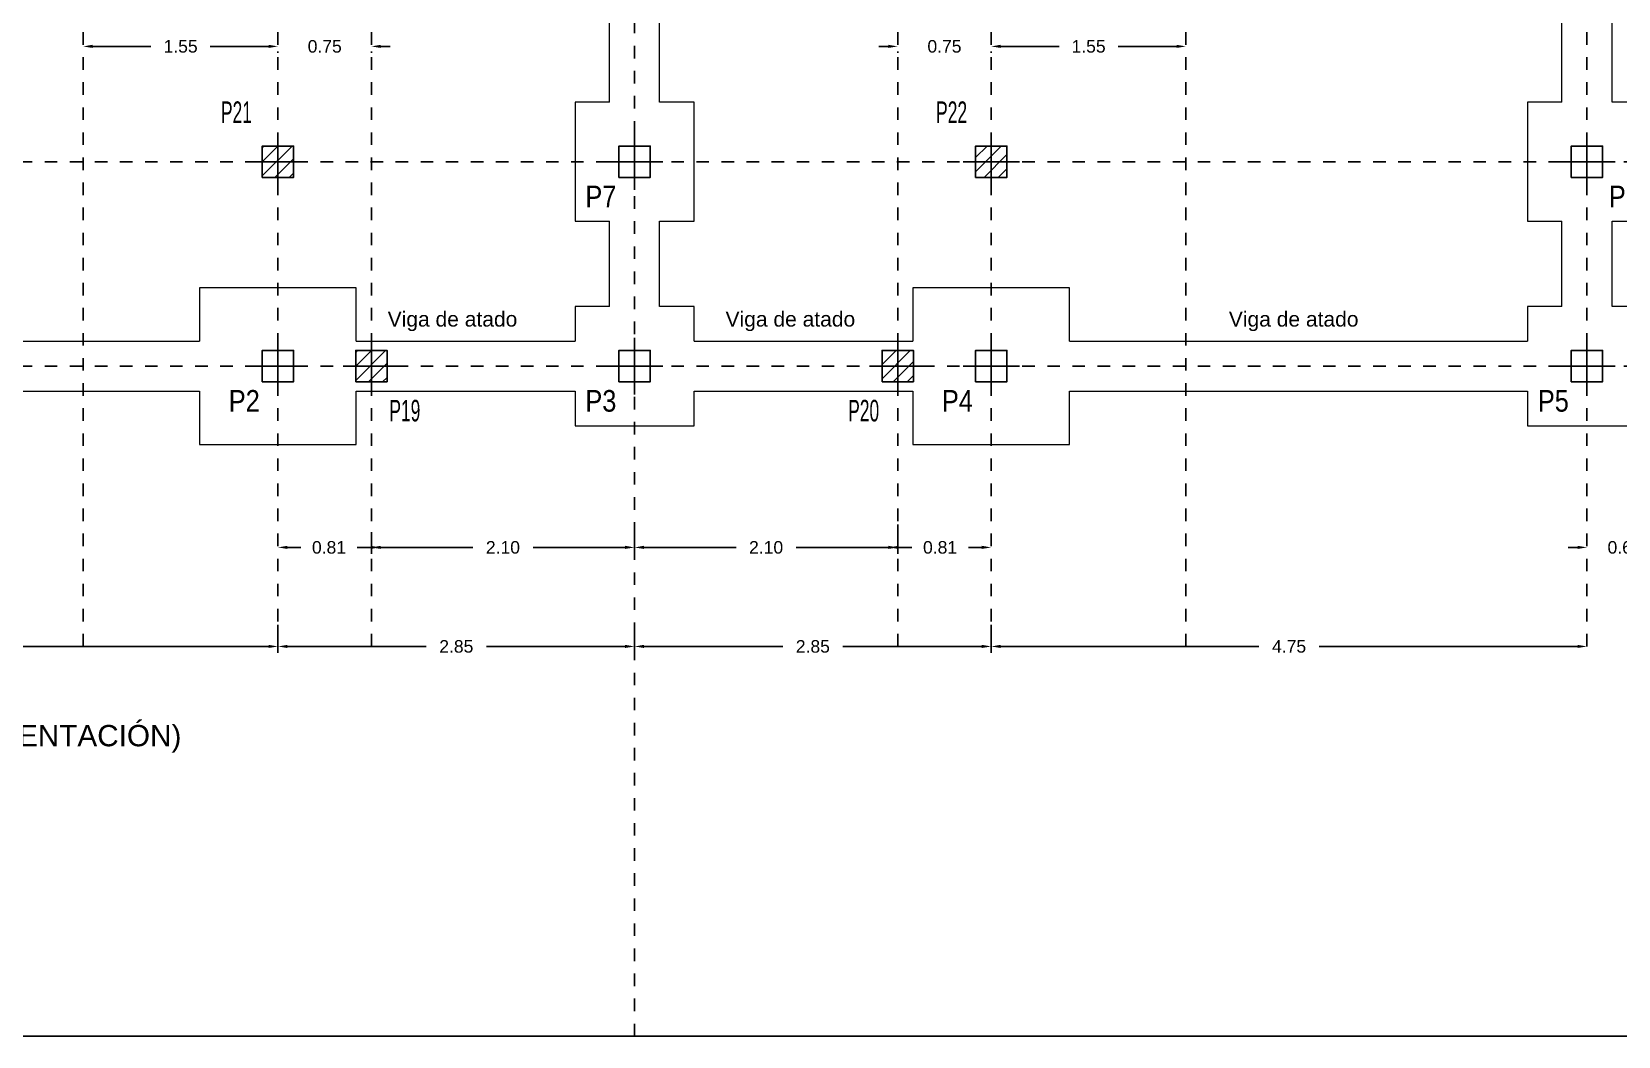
# Model space of a CAD drawing. Extents: x 2455 to 9764, y -806 to 181.
# Drawn here: x 4756.32 to 4768.98, y -409.26 to -401.25 of the extents above; entities that cross this region are included whole.
import ezdxf
from ezdxf.enums import TextEntityAlignment as Align

# ---------------------------------------------------------------- set-up
doc = ezdxf.new("R2010")
doc.units = 0
doc.header["$LTSCALE"] = 0.2
doc.header["$MEASUREMENT"] = 0
for name, pattern in [('CONTINUA', [0]), ('RAYITAS', [0.375, 0.25, -0.125]), ('TRAZO_Y_PUNTO', [1, 0.5, -0.25, 0, -0.25])]:
    doc.linetypes.add(name, pattern=pattern)
for name, color, linetype in [('01_borde', 4, 'CONTINUOUS'), ('01_cotas', 4, 'CONTINUOUS'), ('01_textos', 7, 'CONTINUOUS'), ('02_ejes', 38, 'RAYITAS'), ('PILAR_EJES', 1, 'CONTINUOUS'), ('PILAR_HORMIGON', 2, 'CONTINUOUS'), ('PILAR_HORMIGON_APEADO', 4, 'CONTINUOUS'), ('PILAR_RAYA', 4, 'CONTINUOUS')]:
    doc.layers.add(name, color=color, linetype=linetype)
doc.layers.add('01_cartela', color=6, linetype='CONTINUOUS', plot=False)
for name, color, linetype, lineweight in [('INGIN SANEAMIENTO TEXTO ENTERRADO', 255, 'CONTINUOUS', 0), ('VIG_CARAS', 5, 'CONTINUOUS', 9), ('ZAP_CONTORNO', 6, 'CONTINUOUS', 9)]:
    doc.layers.add(name, color=color, linetype=linetype, lineweight=lineweight)
doc.styles.add('Estilo1', font='swissel.ttf')
doc.styles.add('NIEVES2', font='sanss___.ttf')
doc.styles.add('ROMANS', font='romans')
doc.dimstyles.new('DECIMAL-50', dxfattribs={"dimtxt": 0.08, "dimasz": 0.15, "dimexe": 0.05, "dimexo": 0.05, "dimgap": 0.09, "dimtad": 0, "dimzin": 0, "dimdsep": 46, "dimtxsty": 'ROMANS', "dimblk": 'DOTSMALL', "dimcen": 0.09, "dimclrt": 7, "dimadec": 0, "dimazin": 0, "dimtfac": 1.38, "dimtix": 1, "dimtofl": 0, "dimtmove": 2, "dimatfit": 3, "dimldrblk": 'OBLIQUE', "dimfxl": 1, "dimtolj": 1, "dimtzin": 0, "dimarcsym": 0})

# ---------------------------------------------------------------- blocks, each defined once
blk = doc.blocks.new('Ejes del pilar')
at = {"layer": 'PILAR_EJES'}
for p, q in [((0, -0.5), (0, 0.5)), ((-0.5, 0), (0.5, 0))]:
    blk.add_line(p, q, dxfattribs=at)
blk = doc.blocks.new('1035033234-RAYADO P19')
at = {"layer": 'PILAR_RAYA'}
for p, q in [((-0.00125, -0.00114), (0.00114, 0.00125)), ((-0.00125, 0.00112), (-0.00112, 0.00125)), ((-0.00125, -0.00001), (0.00001, 0.00125)), ((-0.00023, -0.00125), (0.00125, 0.00023)), ((0.0009, -0.00125), (0.00125, -0.0009))]:
    blk.add_line(p, q, dxfattribs=at)
blk = doc.blocks.new('1035033234-RAYADO P20')
at = {"layer": 'PILAR_RAYA'}
for p, q in [((-0.00125, -0.001), (0.001, 0.00125)), ((-0.00125, 0.00013), (-0.00013, 0.00125)), ((-0.00037, -0.00125), (0.00125, 0.00037)), ((0.00076, -0.00125), (0.00125, -0.00076))]:
    blk.add_line(p, q, dxfattribs=at)
blk = doc.blocks.new('1035033234-RAYADO P21')
at = {"layer": 'PILAR_RAYA'}
for p, q in [((-0.00125, -0.00113), (0.00113, 0.00125)), ((-0.00125, 0.00113), (-0.00113, 0.00125)), ((-0.00125, 0), (0, 0.00125)), ((-0.00024, -0.00125), (0.00125, 0.00024)), ((0.0009, -0.00125), (0.00125, -0.0009))]:
    blk.add_line(p, q, dxfattribs=at)
blk = doc.blocks.new('1035033234-RAYADO P22')
at = {"layer": 'PILAR_RAYA'}
for p, q in [((-0.00125, -0.0008), (0.0008, 0.00125)), ((-0.00125, 0.00033), (-0.00033, 0.00125)), ((-0.00057, -0.00125), (0.00125, 0.00057)), ((0.00056, -0.00125), (0.00125, -0.00056))]:
    blk.add_line(p, q, dxfattribs=at)
blk = doc.blocks.new('*D501')
at = {"layer": '01_cotas', "color": 0, "lineweight": -2, "transparency": 16777216}
for p, q in [((4753.602, -406.155), (4755.664, -406.155)), ((4758.207, -406.155), (4756.146, -406.155))]:
    blk.add_line(p, q, dxfattribs=at)
at = {"layer": '01_cotas', "color": 0, "transparency": 16777216}
for points in [[(4753.602, -406.142), (4753.602, -406.167), (4753.527, -406.155)], [(4758.207, -406.142), (4758.207, -406.167), (4758.282, -406.155)]]:
    blk.add_solid(points, dxfattribs=at)
at = {"layer": '01_cotas', "color": 7, "transparency": 16777216, "insert": (4755.905, -406.155), "char_height": 0.1, "attachment_point": 5, "style": 'Estilo1'}
blk.add_mtext('\\A1;4.75', dxfattribs=at)
blk = doc.blocks.new('*D502')
at = {"layer": '01_cotas', "color": 0, "linetype": 'CONTINUA', "lineweight": -2, "transparency": 16777216}
for p, q in [((4758.282, -405.983), (4758.282, -406.205)), ((4761.127, -405.983), (4761.127, -406.205))]:
    blk.add_line(p, q, dxfattribs=at)
at = {"layer": '01_cotas', "color": 0, "lineweight": -2, "transparency": 16777216}
for p, q in [((4758.357, -406.155), (4759.465, -406.155)), ((4761.052, -406.155), (4759.945, -406.155))]:
    blk.add_line(p, q, dxfattribs=at)
at = {"layer": '01_cotas', "color": 0, "transparency": 16777216}
for points in [[(4758.357, -406.142), (4758.357, -406.167), (4758.282, -406.155)], [(4761.052, -406.142), (4761.052, -406.167), (4761.127, -406.155)]]:
    blk.add_solid(points, dxfattribs=at)
at = {"layer": '01_cotas', "color": 7, "transparency": 16777216, "insert": (4759.705, -406.155), "char_height": 0.1, "attachment_point": 5, "style": 'Estilo1'}
blk.add_mtext('\\A1;2.85', dxfattribs=at)
blk = doc.blocks.new('*D503')
at = {"layer": '01_cotas', "color": 0, "lineweight": -2, "transparency": 16777216}
for p, q in [((4758.357, -405.365), (4758.464, -405.365)), ((4759.021, -405.365), (4758.915, -405.365))]:
    blk.add_line(p, q, dxfattribs=at)
at = {"layer": '01_cotas', "color": 0, "transparency": 16777216}
for points in [[(4758.357, -405.352), (4758.357, -405.377), (4758.282, -405.365)], [(4759.021, -405.352), (4759.021, -405.377), (4759.096, -405.365)]]:
    blk.add_solid(points, dxfattribs=at)
at = {"layer": '01_cotas', "color": 7, "transparency": 16777216, "insert": (4758.689, -405.365), "char_height": 0.1, "attachment_point": 5, "style": 'Estilo1'}
blk.add_mtext('\\A1;0.81', dxfattribs=at)
blk = doc.blocks.new('*D505')
at = {"layer": '01_cotas', "color": 0, "lineweight": -2, "transparency": 16777216}
for p, q in [((4764.048, -406.155), (4766.109, -406.155)), ((4768.652, -406.155), (4766.591, -406.155))]:
    blk.add_line(p, q, dxfattribs=at)
at = {"layer": '01_cotas', "color": 0, "transparency": 16777216}
for points in [[(4764.048, -406.142), (4764.048, -406.167), (4763.973, -406.155)], [(4768.652, -406.142), (4768.652, -406.167), (4768.727, -406.155)]]:
    blk.add_solid(points, dxfattribs=at)
at = {"layer": '01_cotas', "color": 7, "transparency": 16777216, "insert": (4766.35, -406.155), "char_height": 0.1, "attachment_point": 5, "style": 'Estilo1'}
blk.add_mtext('\\A1;4.75', dxfattribs=at)
blk = doc.blocks.new('*D506')
at = {"layer": '01_cotas', "color": 0, "linetype": 'CONTINUA', "lineweight": -2, "transparency": 16777216}
for p, q in [((4761.127, -405.983), (4761.127, -406.205)), ((4763.973, -405.983), (4763.973, -406.205))]:
    blk.add_line(p, q, dxfattribs=at)
at = {"layer": '01_cotas', "color": 0, "lineweight": -2, "transparency": 16777216}
for p, q in [((4761.202, -406.155), (4762.31, -406.155)), ((4763.898, -406.155), (4762.79, -406.155))]:
    blk.add_line(p, q, dxfattribs=at)
at = {"layer": '01_cotas', "color": 0, "transparency": 16777216}
for points in [[(4761.202, -406.142), (4761.202, -406.167), (4761.127, -406.155)], [(4763.898, -406.142), (4763.898, -406.167), (4763.973, -406.155)]]:
    blk.add_solid(points, dxfattribs=at)
at = {"layer": '01_cotas', "color": 7, "transparency": 16777216, "insert": (4762.55, -406.155), "char_height": 0.1, "attachment_point": 5, "style": 'Estilo1'}
blk.add_mtext('\\A1;2.85', dxfattribs=at)
blk = doc.blocks.new('*D507')
at = {"layer": '01_cotas', "color": 0, "lineweight": -2, "transparency": 16777216}
for p, q in [((4763.233, -405.365), (4763.34, -405.365)), ((4763.898, -405.365), (4763.791, -405.365))]:
    blk.add_line(p, q, dxfattribs=at)
at = {"layer": '01_cotas', "color": 0, "transparency": 16777216}
for points in [[(4763.233, -405.352), (4763.233, -405.377), (4763.158, -405.365)], [(4763.898, -405.352), (4763.898, -405.377), (4763.973, -405.365)]]:
    blk.add_solid(points, dxfattribs=at)
at = {"layer": '01_cotas', "color": 7, "transparency": 16777216, "insert": (4763.565, -405.365), "char_height": 0.1, "attachment_point": 5, "style": 'Estilo1'}
blk.add_mtext('\\A1;0.81', dxfattribs=at)
blk = doc.blocks.new('*D508')
at = {"layer": '01_cotas', "color": 0, "lineweight": -2, "transparency": 16777216}
for p, q in [((4768.652, -405.365), (4768.577, -405.365)), ((4769.402, -405.365), (4769.477, -405.365))]:
    blk.add_line(p, q, dxfattribs=at)
at = {"layer": '01_cotas', "color": 0, "transparency": 16777216}
for points in [[(4768.652, -405.352), (4768.652, -405.377), (4768.727, -405.365)], [(4769.402, -405.352), (4769.402, -405.377), (4769.327, -405.365)]]:
    blk.add_solid(points, dxfattribs=at)
at = {"layer": '01_cotas', "color": 7, "transparency": 16777216, "insert": (4769.027, -405.365), "char_height": 0.1, "attachment_point": 5, "style": 'Estilo1'}
blk.add_mtext('\\A1;0.60', dxfattribs=at)
blk = doc.blocks.new('*D509')
at = {"layer": '01_cotas', "color": 0, "linetype": 'CONTINUA', "lineweight": -2, "transparency": 16777216}
for p, q in [((4759.027, -405.243), (4759.027, -405.415)), ((4761.127, -405.243), (4761.127, -405.415))]:
    blk.add_line(p, q, dxfattribs=at)
at = {"layer": '01_cotas', "color": 0, "lineweight": -2, "transparency": 16777216}
for p, q in [((4759.102, -405.365), (4759.837, -405.365)), ((4761.052, -405.365), (4760.317, -405.365))]:
    blk.add_line(p, q, dxfattribs=at)
at = {"layer": '01_cotas', "color": 0, "transparency": 16777216}
for points in [[(4759.102, -405.352), (4759.102, -405.377), (4759.027, -405.365)], [(4761.052, -405.352), (4761.052, -405.377), (4761.127, -405.365)]]:
    blk.add_solid(points, dxfattribs=at)
at = {"layer": '01_cotas', "color": 7, "transparency": 16777216, "insert": (4760.077, -405.365), "char_height": 0.1, "attachment_point": 5, "style": 'Estilo1'}
blk.add_mtext('\\A1;2.10', dxfattribs=at)
blk = doc.blocks.new('*D510')
at = {"layer": '01_cotas', "color": 0, "linetype": 'CONTINUA', "lineweight": -2, "transparency": 16777216}
for p, q in [((4761.127, -405.181), (4761.127, -405.415)), ((4763.227, -405.181), (4763.227, -405.415))]:
    blk.add_line(p, q, dxfattribs=at)
at = {"layer": '01_cotas', "color": 0, "lineweight": -2, "transparency": 16777216}
for p, q in [((4761.202, -405.365), (4761.937, -405.365)), ((4763.152, -405.365), (4762.417, -405.365))]:
    blk.add_line(p, q, dxfattribs=at)
at = {"layer": '01_cotas', "color": 0, "transparency": 16777216}
for points in [[(4761.202, -405.352), (4761.202, -405.377), (4761.127, -405.365)], [(4763.152, -405.352), (4763.152, -405.377), (4763.227, -405.365)]]:
    blk.add_solid(points, dxfattribs=at)
at = {"layer": '01_cotas', "color": 7, "transparency": 16777216, "insert": (4762.177, -405.365), "char_height": 0.1, "attachment_point": 5, "style": 'Estilo1'}
blk.add_mtext('\\A1;2.10', dxfattribs=at)
blk = doc.blocks.new('*D858')
at = {"layer": '01_cotas', "color": 0, "lineweight": -2, "transparency": 16777216}
for p, q in [((4756.802, -401.369), (4757.268, -401.369)), ((4758.207, -401.369), (4757.741, -401.369))]:
    blk.add_line(p, q, dxfattribs=at)
at = {"layer": '01_cotas', "color": 0, "transparency": 16777216}
for points in [[(4756.802, -401.356), (4756.802, -401.381), (4756.727, -401.369)], [(4758.207, -401.356), (4758.207, -401.381), (4758.282, -401.369)]]:
    blk.add_solid(points, dxfattribs=at)
at = {"layer": '01_cotas', "color": 7, "transparency": 16777216, "insert": (4757.505, -401.369), "char_height": 0.1, "attachment_point": 5, "style": 'Estilo1'}
blk.add_mtext('\\A1;1.55', dxfattribs=at)
blk = doc.blocks.new('*D859')
at = {"layer": '01_cotas', "color": 0, "lineweight": -2, "transparency": 16777216}
for p, q in [((4758.207, -401.369), (4758.132, -401.369)), ((4759.102, -401.369), (4759.177, -401.369))]:
    blk.add_line(p, q, dxfattribs=at)
at = {"layer": '01_cotas', "color": 0, "linetype": 'CONTINUA', "lineweight": -2, "transparency": 16777216}
for p, q in [((4758.282, -401.409), (4758.282, -401.419)), ((4759.027, -401.409), (4759.027, -401.419))]:
    blk.add_line(p, q, dxfattribs=at)
at = {"layer": '01_cotas', "color": 0, "transparency": 16777216}
for points in [[(4758.207, -401.356), (4758.207, -401.381), (4758.282, -401.369)], [(4759.102, -401.356), (4759.102, -401.381), (4759.027, -401.369)]]:
    blk.add_solid(points, dxfattribs=at)
at = {"layer": '01_cotas', "color": 7, "transparency": 16777216, "insert": (4758.655, -401.369), "char_height": 0.1, "attachment_point": 5, "style": 'Estilo1'}
blk.add_mtext('\\A1;0.75', dxfattribs=at)
blk = doc.blocks.new('*D860')
at = {"layer": '01_cotas', "color": 0, "lineweight": -2, "transparency": 16777216}
for p, q in [((4764.048, -401.369), (4764.514, -401.369)), ((4765.452, -401.369), (4764.986, -401.369))]:
    blk.add_line(p, q, dxfattribs=at)
at = {"layer": '01_cotas', "color": 0, "transparency": 16777216}
for points in [[(4764.048, -401.356), (4764.048, -401.381), (4763.973, -401.369)], [(4765.452, -401.356), (4765.452, -401.381), (4765.527, -401.369)]]:
    blk.add_solid(points, dxfattribs=at)
at = {"layer": '01_cotas', "color": 7, "transparency": 16777216, "insert": (4764.75, -401.369), "char_height": 0.1, "attachment_point": 5, "style": 'Estilo1'}
blk.add_mtext('\\A1;1.55', dxfattribs=at)
blk = doc.blocks.new('*D861')
at = {"layer": '01_cotas', "color": 0, "lineweight": -2, "transparency": 16777216}
for p, q in [((4763.152, -401.369), (4763.077, -401.369)), ((4764.048, -401.369), (4764.123, -401.369))]:
    blk.add_line(p, q, dxfattribs=at)
at = {"layer": '01_cotas', "color": 0, "linetype": 'CONTINUA', "lineweight": -2, "transparency": 16777216}
for p, q in [((4763.227, -401.409), (4763.227, -401.419)), ((4763.973, -401.409), (4763.973, -401.419))]:
    blk.add_line(p, q, dxfattribs=at)
at = {"layer": '01_cotas', "color": 0, "transparency": 16777216}
for points in [[(4763.152, -401.356), (4763.152, -401.381), (4763.227, -401.369)], [(4764.048, -401.356), (4764.048, -401.381), (4763.973, -401.369)]]:
    blk.add_solid(points, dxfattribs=at)
at = {"layer": '01_cotas', "color": 7, "transparency": 16777216, "insert": (4763.6, -401.369), "char_height": 0.1, "attachment_point": 5, "style": 'Estilo1'}
blk.add_mtext('\\A1;0.75', dxfattribs=at)

msp = doc.modelspace()

# ---------------------------------------------------------------- linework, layer by layer
at = {"layer": '01_cartela', "color": 3}
msp.add_lwpolyline([(4748.618, -387.729), (4748.618, -409.264), (4779.256, -409.264), (4779.256, -387.729)], close=True, dxfattribs=at)
at = {"layer": '02_ejes', "color": 10, "linetype": 'TRAZO_Y_PUNTO', "ltscale": 0.5}
msp.add_line((4761.127, -409.264, 0), (4761.127, -389.069, 0), dxfattribs=at)
at = {"layer": '02_ejes', "color": 120, "linetype": 'TRAZO_Y_PUNTO', "ltscale": 0.5}
for p, q in [((4756.727, -406.155, 0), (4756.727, -392.969, 0)), ((4758.282, -406.155, 0), (4758.282, -392.969, 0)), ((4759.027, -406.155, 0), (4759.027, -392.969, 0)), ((4763.227, -406.155, 0), (4763.227, -392.969, 0)), ((4763.973, -406.155, 0), (4763.973, -392.969, 0)), ((4765.527, -406.155, 0), (4765.527, -392.969, 0)), ((4768.727, -406.155, 0), (4768.727, -392.969, 0)), ((4750.421, -402.289, 0), (4771.051, -402.289, 0)), ((4750.421, -403.919, 0), (4771.051, -403.919, 0))]:
    msp.add_line(p, q, dxfattribs=at)
at = {"layer": 'PILAR_HORMIGON'}
for points in [[(4761.002, -402.414), (4761.252, -402.414), (4761.252, -402.164), (4761.002, -402.164), (4761.002, -402.414)], [(4768.602, -402.414), (4768.852, -402.414), (4768.852, -402.164), (4768.602, -402.164), (4768.602, -402.414)], [(4758.157, -404.044), (4758.407, -404.044), (4758.407, -403.794), (4758.157, -403.794), (4758.157, -404.044)], [(4761.002, -404.044), (4761.252, -404.044), (4761.252, -403.794), (4761.002, -403.794), (4761.002, -404.044)], [(4763.848, -404.044), (4764.098, -404.044), (4764.098, -403.794), (4763.848, -403.794), (4763.848, -404.044)], [(4768.602, -404.044), (4768.852, -404.044), (4768.852, -403.794), (4768.602, -403.794), (4768.602, -404.044)]]:
    msp.add_lwpolyline(points, close=True, dxfattribs=at)
at = {"layer": 'PILAR_HORMIGON_APEADO'}
for points in [[(4758.157, -402.414), (4758.407, -402.414), (4758.407, -402.164), (4758.157, -402.164), (4758.157, -402.414)], [(4763.848, -402.414), (4764.098, -402.414), (4764.098, -402.164), (4763.848, -402.164), (4763.848, -402.414)], [(4758.902, -404.044), (4759.152, -404.044), (4759.152, -403.794), (4758.902, -403.794), (4758.902, -404.044)], [(4763.102, -404.044), (4763.352, -404.044), (4763.352, -403.794), (4763.102, -403.794), (4763.102, -404.044)]]:
    msp.add_lwpolyline(points, close=True, dxfattribs=at)
at = {"layer": 'VIG_CARAS'}
for p, q in [((4760.927, -401.814, 0), (4760.927, -399.514, 0)), ((4761.327, -401.814, 0), (4761.327, -399.514, 0)), ((4768.527, -401.814, 0), (4768.527, -399.764, 0)), ((4768.927, -401.814, 0), (4768.927, -399.764, 0)), ((4760.927, -403.444, 0), (4760.927, -402.764, 0)), ((4761.327, -403.444, 0), (4761.327, -402.764, 0)), ((4768.527, -403.444), (4768.527, -402.764, 0)), ((4768.927, -403.444, 0), (4768.927, -402.764, 0)), ((4754.002, -403.719, 0), (4757.657, -403.719, 0)), ((4758.907, -403.719, 0), (4760.652, -403.719, 0)), ((4761.602, -403.719, 0), (4763.348, -403.719, 0)), ((4764.598, -403.719, 0), (4768.252, -403.719, 0)), ((4754.002, -404.119, 0), (4757.657, -404.119, 0)), ((4758.907, -404.119, 0), (4760.652, -404.119, 0)), ((4761.602, -404.119, 0), (4763.348, -404.119, 0)), ((4764.598, -404.119, 0), (4768.252, -404.119, 0))]:
    msp.add_line(p, q, dxfattribs=at)
at = {"layer": 'ZAP_CONTORNO', "color": 7}
for p, q in [((4760.652, -402.764, 0), (4760.927, -402.764, 0)), ((4768.252, -402.764, 0), (4768.527, -402.764, 0)), ((4757.657, -404.119, 0), (4757.657, -404.544, 0)), ((4763.348, -404.119, 0), (4763.348, -404.544, 0)), ((4760.652, -404.394, 0), (4760.927, -404.394, 0)), ((4768.252, -404.394), (4768.927, -404.394))]:
    msp.add_line(p, q, dxfattribs=at)
for points in [[(4760.927, -401.814), (4760.652, -401.814), (4760.652, -402.764)], [(4761.327, -402.764), (4761.602, -402.764), (4761.602, -401.814), (4761.327, -401.814)], [(4768.527, -401.814), (4768.252, -401.814), (4768.252, -402.764)], [(4768.927, -402.764), (4769.202, -402.764), (4769.202, -401.814), (4768.927, -401.814)], [(4758.907, -403.719), (4758.907, -403.294), (4757.657, -403.294), (4757.657, -403.719)], [(4764.598, -403.719), (4764.598, -403.294), (4763.348, -403.294), (4763.348, -403.719)], [(4760.927, -403.444), (4760.652, -403.444), (4760.652, -403.719)], [(4761.602, -403.719), (4761.602, -403.444), (4761.327, -403.444)], [(4768.527, -403.444), (4768.252, -403.444), (4768.252, -403.719)], [(4768.927, -404.394), (4769.202, -404.394), (4769.202, -403.444), (4768.927, -403.444)], [(4757.657, -404.544), (4758.907, -404.544), (4758.907, -404.119)], [(4760.652, -404.119), (4760.652, -404.394)], [(4760.927, -404.394), (4761.602, -404.394), (4761.602, -404.119)], [(4763.348, -404.544), (4764.598, -404.544), (4764.598, -404.119)], [(4768.252, -404.119), (4768.252, -404.394)]]:
    msp.add_lwpolyline(points, dxfattribs=at)

# ---------------------------------------------------------------- block references
at = {"layer": 'PILAR_EJES', "xscale": 0.4500000000000001, "yscale": 0.4500000000000001}
for p in [(4758.282, -402.289, 0), (4761.127, -402.289, 0), (4763.973, -402.289, 0), (4768.727, -402.289, 0), (4758.282, -403.919, 0), (4759.027, -403.919, 0), (4761.127, -403.919, 0), (4763.227, -403.919, 0), (4763.973, -403.919, 0), (4768.727, -403.919, 0)]:
    msp.add_blockref('Ejes del pilar', p, dxfattribs=at)
at = {"layer": 'PILAR_RAYA', "xscale": 100, "yscale": 100, "zscale": 100}
for name, p in [('1035033234-RAYADO P21', (4758.282, -402.289, 0)), ('1035033234-RAYADO P22', (4763.973, -402.289, 0)), ('1035033234-RAYADO P19', (4759.027, -403.919, 0)), ('1035033234-RAYADO P20', (4763.227, -403.919, 0))]:
    msp.add_blockref(name, p, dxfattribs=at)

# ---------------------------------------------------------------- texts
at = {"layer": '01_borde', "color": 6, "ltscale": 0.01, "style": 'NIEVES2', "width": 0.588905}
for s, p, p2 in [('P21', (4757.827, -401.98, 0), (4758.074, -401.98, 0)), ('P22', (4763.533, -401.98, 0), (4763.781, -401.98, 0)), ('P19', (4759.171, -404.36, 0), (4759.418, -404.36, 0)), ('P20', (4762.832, -404.36, 0), (4763.079, -404.36, 0))]:
    msp.add_text(s, height=0.1722, dxfattribs=at).set_placement(p, p2, align=Align.FIT)
at = {"layer": '01_borde', "color": 7, "ltscale": 0.01, "style": 'NIEVES2', "width": 0.856632}
for s, p, p2 in [('P7', (4760.735, -402.652, 0), (4760.982, -402.652, 0)), ('P8', (4768.901, -402.652, 0), (4769.149, -402.652, 0)), ('P2', (4757.889, -404.282, 0), (4758.137, -404.282, 0)), ('P3', (4760.735, -404.282, 0), (4760.982, -404.282, 0)), ('P4', (4763.58, -404.282, 0), (4763.827, -404.282, 0)), ('P5', (4768.335, -404.282, 0), (4768.582, -404.282, 0))]:
    msp.add_text(s, height=0.1722, dxfattribs=at).set_placement(p, p2, align=Align.FIT)
at = {"layer": '01_textos', "color": 5, "style": 'Estilo1'}
msp.add_text('PLANO DE REPLANTEO (CIMENTACIÓN)', height=0.16973, dxfattribs=at).set_placement((4752.927, -406.951, 0))
at = {"layer": 'INGIN SANEAMIENTO TEXTO ENTERRADO', "char_height": 0.12, "attachment_point": 4, "rotation": 0.02, "style": 'Estilo1'}
for insert in [(4758.936, -403.562, 0), (4761.632, -403.562, 0), (4765.648, -403.562, 0)]:
    msp.add_mtext_dynamic_manual_height_columns('\\pi0.2212;Viga de atado', width=1.62861, gutter_width=12.5, heights=[0], dxfattribs=dict(at, insert=insert))

# ---------------------------------------------------------------- dimensions: what is measured, and where the dimension line sits
at = {"layer": '01_cotas'}
for base, p1, p2, picture, middle in [((4758.2822, -401.3687, 0), (4756.7274, -401.3687, 0), (4758.2822, -401.3687, 0), '*D858', (4757.5048, -401.3687, 0)), ((4759.0274, -401.3687, 0), (4758.2822, -401.3594, 0), (4759.0274, -401.3594, 0), '*D859', (4758.6548, -401.3687, 0)), ((4761.127, -405.365), (4759.027, -405.193, 0), (4761.127, -405.193, 0), '*D509', (4760.077, -405.365)), ((4761.127, -405.365), (4763.227, -405.131, 0), (4761.127, -405.131, 0), '*D510', (4762.177, -405.365)), ((4759.096, -405.365), (4758.282, -405.365, 0), (4759.096, -405.365, 0), '*D503', (4758.689, -405.365)), ((4761.1274, -406.1548), (4758.2822, -405.9331, 0), (4761.1274, -405.9331, 0), '*D502', (4759.7048, -406.1548)), ((4758.2822, -406.1548), (4753.5274, -406.1548, 0), (4758.2822, -406.1548, 0), '*D501', (4755.9048, -406.1548))]:
    dim = msp.add_linear_dim(base=base, p1=p1, p2=p2, dimstyle='DECIMAL-50', override={"dimtxt": 0.1, "dimasz": 0.075, "dimtxsty": 'Estilo1', "dimsah": 1, "dimfxl": 0.09, "dimarcsym": 2}, dxfattribs=at)
    dim.commit()
    dim.dimension.update_dxf_attribs({"geometry": picture, "text_midpoint": middle})
for base, p1, p2, picture, middle in [((4763.227, -401.369, 0), (4763.973, -401.359, 0), (4763.227, -401.359, 0), '*D861', (4763.6, -401.369, 0)), ((4763.973, -401.369, 0), (4765.527, -401.369, 0), (4763.973, -401.369, 0), '*D860', (4764.75, -401.369, 0)), ((4763.1584, -405.3646), (4763.9725, -405.3646, 0), (4763.1584, -405.3646, 0), '*D507', (4763.5655, -405.3646)), ((4769.327, -405.365), (4768.727, -405.365, 0), (4769.327, -405.365, 0), '*D508', (4769.027, -405.365)), ((4761.127, -406.155), (4763.973, -405.933, 0), (4761.127, -405.933, 0), '*D506', (4762.55, -406.155)), ((4763.973, -406.155), (4768.727, -406.155, 0), (4763.973, -406.155, 0), '*D505', (4766.35, -406.155))]:
    dim = msp.add_linear_dim(base=base, p1=p1, p2=p2, angle=180, dimstyle='DECIMAL-50', override={"dimtxt": 0.1, "dimasz": 0.075, "dimtxsty": 'Estilo1', "dimsah": 1, "dimfxl": 0.09, "dimarcsym": 2}, dxfattribs=at)
    dim.commit()
    dim.dimension.update_dxf_attribs({"geometry": picture, "text_midpoint": middle})

doc.saveas('drawing.dxf')
